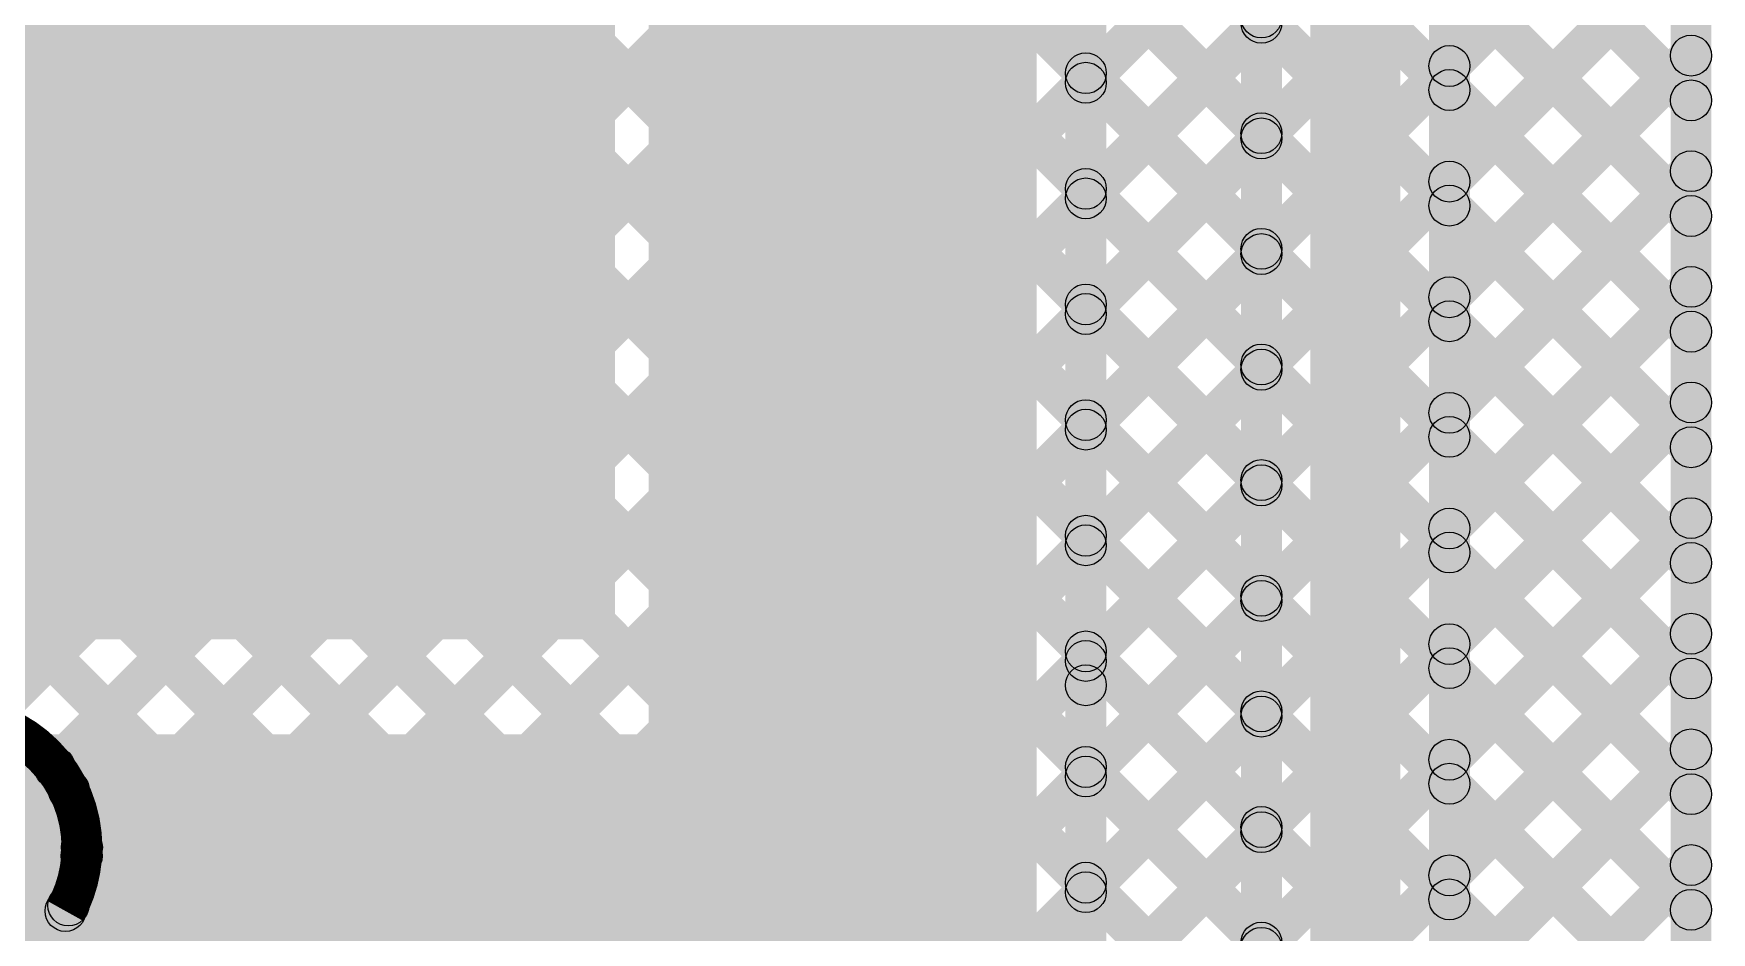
# Model space of a CAD drawing. Header units: millimetres. Extents: x 0.02 to 3.53, y 0 to 2.66.
# Drawn here: x 3.0378 to 3.4483, y 1.4509 to 1.6708 of the extents above; entities that cross this region are included whole.
import ezdxf

# ---------------------------------------------------------------- set-up
doc = ezdxf.new("R2010")
doc.units = ezdxf.units.MM
doc.header["$MEASUREMENT"] = 0
for name, color, linetype in [('BottomLayer', 5, 'Continuous'), ('TopLayer', 1, 'Continuous'), ('TopOverlay', 2, 'Continuous'), ('TopPaste', 8, 'Continuous'), ('TopSolder', 216, 'Continuous')]:
    doc.layers.add(name, color=color, linetype=linetype)

# ---------------------------------------------------------------- blocks, each defined once
blk = doc.blocks.new('WS2812B_M____4')
at = {"layer": 'TopLayer'}
for points in [[(-0.09409, 0.05079), (-0.03504, 0.05079), (-0.03504, 0.01142), (-0.09409, 0.01142)], [(0.03504, 0.05079), (0.09409, 0.05079), (0.09409, 0.01142), (0.03504, 0.01142)], [(-0.09409, -0.01142), (-0.03504, -0.01142), (-0.03504, -0.05079), (-0.09409, -0.05079)], [(0.03504, -0.01142), (0.09409, -0.01142), (0.09409, -0.05079), (0.03504, -0.05079)]]:
    blk.add_hatch(color=1, dxfattribs=at).paths.add_polyline_path(points)
at = {"layer": 'TopOverlay'}
h = blk.add_hatch(color=2, dxfattribs=at)
edge = h.paths.add_edge_path()
edge.add_arc((-0.07, 0.07), 0.0025, 0, 360)
h = blk.add_hatch(color=2, dxfattribs=at)
edge = h.paths.add_edge_path()
edge.add_arc((-0.07, 0.07), 0.0025, 0, 360)
for points in [[(-0.0725, 0.07), (-0.0675, 0.07), (-0.0675, 0.06), (-0.0725, 0.06)], [(-0.07, 0.0675), (-0.07, 0.0725), (0.07, 0.0725), (0.07, 0.0675)], [(0.0675, 0.07), (0.0725, 0.07), (0.0725, 0.06), (0.0675, 0.06)], [(-0.0725, -0.06), (-0.0675, -0.06), (-0.0675, -0.07), (-0.0725, -0.07)], [(0.0675, -0.06), (0.0725, -0.06), (0.0725, -0.07), (0.0675, -0.07)], [(-0.07, -0.0725), (-0.07, -0.0675), (0.07, -0.0675), (0.07, -0.0725)]]:
    blk.add_hatch(color=2, dxfattribs=at).paths.add_polyline_path(points)
h = blk.add_hatch(color=2, dxfattribs=at)
edge = h.paths.add_edge_path()
edge.add_arc((0.07, 0.07), 0.0025, 0, 360)
h = blk.add_hatch(color=2, dxfattribs=at)
edge = h.paths.add_edge_path()
edge.add_arc((0.07, 0.07), 0.0025, 0, 360)
h = blk.add_hatch(color=2, dxfattribs=at)
edge = h.paths.add_edge_path()
edge.add_arc((-0.091, 0.061), 0.0025, 0, 360)
h = blk.add_hatch(color=2, dxfattribs=at)
edge = h.paths.add_edge_path()
edge.add_arc((-0.085, 0.061), 0.0025, 0, 360)
h = blk.add_hatch(color=2, dxfattribs=at)
edge = h.paths.add_edge_path()
edge.add_arc((-0.07, 0.06), 0.0025, 0, 360)
h = blk.add_hatch(color=2, dxfattribs=at)
edge = h.paths.add_edge_path()
edge.add_arc((0.07, 0.06), 0.0025, 0, 360)
h = blk.add_hatch(color=2, dxfattribs=at)
edge = h.paths.add_edge_path()
edge.add_arc((-0.07, -0.06), 0.0025, 0, 360)
h = blk.add_hatch(color=2, dxfattribs=at)
edge = h.paths.add_edge_path()
edge.add_arc((0.07, -0.06), 0.0025, 0, 360)
h = blk.add_hatch(color=2, dxfattribs=at)
edge = h.paths.add_edge_path()
edge.add_arc((-0.07, -0.07), 0.0025, 0, 360)
h = blk.add_hatch(color=2, dxfattribs=at)
edge = h.paths.add_edge_path()
edge.add_arc((-0.07, -0.07), 0.0025, 0, 360)
h = blk.add_hatch(color=2, dxfattribs=at)
edge = h.paths.add_edge_path()
edge.add_arc((0.07, -0.07), 0.0025, 0, 360)
h = blk.add_hatch(color=2, dxfattribs=at)
edge = h.paths.add_edge_path()
edge.add_arc((0.07, -0.07), 0.0025, 0, 360)
at = {"layer": 'TopPaste'}
for points in [[(-0.09409, 0.05079), (-0.03504, 0.05079), (-0.03504, 0.01142), (-0.09409, 0.01142)], [(0.03504, 0.05079), (0.09409, 0.05079), (0.09409, 0.01142), (0.03504, 0.01142)], [(-0.09409, -0.01142), (-0.03504, -0.01142), (-0.03504, -0.05079), (-0.09409, -0.05079)], [(0.03504, -0.01142), (0.09409, -0.01142), (0.09409, -0.05079), (0.03504, -0.05079)]]:
    blk.add_hatch(color=8, dxfattribs=at).paths.add_polyline_path(points)
at = {"layer": 'TopSolder'}
for points in [[(-0.09809, 0.05479), (-0.03104, 0.05479), (-0.03104, 0.00742), (-0.09809, 0.00742)], [(0.03104, 0.05479), (0.09809, 0.05479), (0.09809, 0.00742), (0.03104, 0.00742)], [(-0.09809, -0.00742), (-0.03104, -0.00742), (-0.03104, -0.05479), (-0.09809, -0.05479)], [(0.03104, -0.00742), (0.09809, -0.00742), (0.09809, -0.05479), (0.03104, -0.05479)]]:
    blk.add_hatch(color=216, dxfattribs=at).paths.add_polyline_path(points)
at = {"layer": 'TopOverlay', "const_width": 0.005}
blk.add_lwpolyline([(-0.085, 0.061, 1), (-0.091, 0.061, 1)], format="xyb", close=True, dxfattribs=at)
at = {"layer": 'TopOverlay'}
for centre in [(-0.07, 0.07), (-0.07, 0.07), (0.07, 0.07), (0.07, 0.07), (-0.091, 0.061), (-0.085, 0.061), (-0.07, 0.06), (0.07, 0.06), (-0.07, -0.06), (0.07, -0.06), (-0.07, -0.07), (-0.07, -0.07), (0.07, -0.07), (0.07, -0.07)]:
    blk.add_circle(centre, 0.0025, dxfattribs=at)

msp = doc.modelspace()

# ---------------------------------------------------------------- hatches: boundary and pattern name
at = {"layer": 'BottomLayer'}
for points in [[(3.44831, 0.78273), (3.43831, 0.78273), (3.43831, 1.97317), (3.44831, 1.97317)], [(3.30024, 1.5114), (3.29024, 1.5114), (3.29024, 1.95431), (3.30024, 1.95431)], [(3.1883, 1.37106), (3.28324, 1.37106), (3.28324, 1.94231), (3.1883, 1.94231)], [(3.3722, 1.28444), (3.3502, 1.28444), (3.3502, 1.94507), (3.3722, 1.94507)], [(3.3892, 1.28444), (3.3792, 1.28444), (3.3792, 1.94507), (3.3892, 1.94507)], [(3.3432, 1.29397), (3.3332, 1.29397), (3.3332, 1.93554), (3.3432, 1.93554)], [(3.18003, 1.84887), (2.77773, 1.84887), (2.77773, 1.52263), (3.18003, 1.52263)], [(3.38773, 1.65934), (3.38066, 1.66641), (3.43977, 1.72552), (3.44684, 1.71845)], [(3.38066, 1.71003), (3.38773, 1.71711), (3.44684, 1.658), (3.43977, 1.65092)], [(3.29878, 1.65524), (3.29171, 1.66231), (3.33466, 1.70526), (3.34173, 1.69819)], [(3.38773, 1.63105), (3.38066, 1.63812), (3.43977, 1.69723), (3.44684, 1.69016)], [(3.29171, 1.68585), (3.29878, 1.69292), (3.34173, 1.64997), (3.33466, 1.6429)], [(3.38066, 1.68175), (3.38773, 1.68882), (3.44684, 1.62971), (3.43977, 1.62264)], [(3.29878, 1.62695), (3.29171, 1.63402), (3.33466, 1.67698), (3.34173, 1.6699)], [(3.38773, 1.60277), (3.38066, 1.60984), (3.43977, 1.66895), (3.44684, 1.66188)], [(3.29171, 1.65757), (3.29878, 1.66464), (3.34173, 1.62168), (3.33466, 1.61461)], [(3.38066, 1.65347), (3.38773, 1.66054), (3.44684, 1.60143), (3.43977, 1.59436)], [(3.29878, 1.59867), (3.29171, 1.60574), (3.33466, 1.64869), (3.34173, 1.64162)], [(3.38773, 1.57448), (3.38066, 1.58155), (3.43977, 1.64066), (3.44684, 1.63359)], [(3.29171, 1.62928), (3.29878, 1.63635), (3.34173, 1.5934), (3.33466, 1.58633)], [(3.38066, 1.62518), (3.38773, 1.63225), (3.44684, 1.57314), (3.43977, 1.56607)], [(3.29878, 1.57038), (3.29171, 1.57745), (3.33466, 1.62041), (3.34173, 1.61334)], [(3.38773, 1.5462), (3.38066, 1.55327), (3.43977, 1.61238), (3.44684, 1.60531)], [(3.29171, 1.601), (3.29878, 1.60807), (3.34173, 1.56512), (3.33466, 1.55804)], [(3.38066, 1.5969), (3.38773, 1.60397), (3.44684, 1.54486), (3.43977, 1.53779)], [(3.29878, 1.5421), (3.29171, 1.54917), (3.33466, 1.59212), (3.34173, 1.58505)], [(3.38773, 1.51791), (3.38066, 1.52499), (3.43977, 1.5841), (3.44684, 1.57702)], [(3.29171, 1.57271), (3.29878, 1.57978), (3.34173, 1.53683), (3.33466, 1.52976)], [(3.38066, 1.56861), (3.38773, 1.57568), (3.44684, 1.51657), (3.43977, 1.5095)], [(3.29878, 1.51381), (3.29171, 1.52089), (3.33466, 1.56384), (3.34173, 1.55677)], [(3.38773, 1.48963), (3.38066, 1.4967), (3.43977, 1.55581), (3.44684, 1.54874)], [(3.29171, 1.54443), (3.29878, 1.5515), (3.34173, 1.50855), (3.33466, 1.50148)], [(3.38066, 1.54033), (3.38773, 1.5474), (3.44684, 1.48829), (3.43977, 1.48122)], [(3.29878, 1.48553), (3.29171, 1.4926), (3.33466, 1.53555), (3.34173, 1.52848)], [(3.38773, 1.46135), (3.38066, 1.46842), (3.43977, 1.52753), (3.44684, 1.52046)], [(3.29171, 1.51614), (3.29878, 1.52322), (3.34173, 1.48026), (3.33466, 1.47319)], [(3.38066, 1.51204), (3.38773, 1.51912), (3.44684, 1.46001), (3.43977, 1.45293)], [(3.30024, 1.35906), (3.29024, 1.35906), (3.29024, 1.5114), (3.30024, 1.5114)], [(3.30024, 1.35906), (3.29024, 1.35906), (3.29024, 1.5114), (3.30024, 1.5114)], [(3.29878, 1.45725), (3.29171, 1.46432), (3.33466, 1.50727), (3.34173, 1.5002)], [(2.93128, 1.35266), (3.28324, 1.35266), (3.28324, 1.4994), (2.93128, 1.4994)], [(3.38773, 1.43306), (3.38066, 1.44013), (3.43977, 1.49924), (3.44684, 1.49217)], [(3.29171, 1.48786), (3.29878, 1.49493), (3.34173, 1.45198), (3.33466, 1.44491)], [(3.38066, 1.48376), (3.38773, 1.49083), (3.44684, 1.43172), (3.43977, 1.42465)], [(3.29878, 1.42896), (3.29171, 1.43603), (3.33466, 1.47899), (3.34173, 1.47191)], [(3.38773, 1.40478), (3.38066, 1.41185), (3.43977, 1.47096), (3.44684, 1.46389)], [(3.29171, 1.45958), (3.29878, 1.46665), (3.34173, 1.42369), (3.33466, 1.41662)], [(3.38066, 1.45548), (3.38773, 1.46255), (3.44684, 1.40344), (3.43977, 1.39637)]]:
    msp.add_hatch(color=5, dxfattribs=at).paths.add_polyline_path(points)
h = msp.add_hatch(color=5, dxfattribs=at)
edge = h.paths.add_edge_path()
edge.add_arc((3.3382, 1.67472), 0.005, 0, 360)
h = msp.add_hatch(color=5, dxfattribs=at)
edge = h.paths.add_edge_path()
edge.add_arc((3.3382, 1.67344), 0.005, 0, 360)
h = msp.add_hatch(color=5, dxfattribs=at)
edge = h.paths.add_edge_path()
edge.add_arc((3.3842, 1.66287), 0.005, 0, 360)
h = msp.add_hatch(color=5, dxfattribs=at)
edge = h.paths.add_edge_path()
edge.add_arc((3.44331, 1.66541), 0.005, 0, 360)
h = msp.add_hatch(color=5, dxfattribs=at)
edge = h.paths.add_edge_path()
edge.add_arc((3.29524, 1.6611), 0.005, 0, 360)
h = msp.add_hatch(color=5, dxfattribs=at)
edge = h.paths.add_edge_path()
edge.add_arc((3.29524, 1.65877), 0.005, 0, 360)
h = msp.add_hatch(color=5, dxfattribs=at)
edge = h.paths.add_edge_path()
edge.add_arc((3.3842, 1.657), 0.005, 0, 360)
h = msp.add_hatch(color=5, dxfattribs=at)
edge = h.paths.add_edge_path()
edge.add_arc((3.44331, 1.65446), 0.005, 0, 360)
h = msp.add_hatch(color=5, dxfattribs=at)
edge = h.paths.add_edge_path()
edge.add_arc((3.3382, 1.64643), 0.005, 0, 360)
h = msp.add_hatch(color=5, dxfattribs=at)
edge = h.paths.add_edge_path()
edge.add_arc((3.3382, 1.64516), 0.005, 0, 360)
h = msp.add_hatch(color=5, dxfattribs=at)
edge = h.paths.add_edge_path()
edge.add_arc((3.3842, 1.63459), 0.005, 0, 360)
h = msp.add_hatch(color=5, dxfattribs=at)
edge = h.paths.add_edge_path()
edge.add_arc((3.44331, 1.63713), 0.005, 0, 360)
h = msp.add_hatch(color=5, dxfattribs=at)
edge = h.paths.add_edge_path()
edge.add_arc((3.29524, 1.63282), 0.005, 0, 360)
h = msp.add_hatch(color=5, dxfattribs=at)
edge = h.paths.add_edge_path()
edge.add_arc((3.29524, 1.63049), 0.005, 0, 360)
h = msp.add_hatch(color=5, dxfattribs=at)
edge = h.paths.add_edge_path()
edge.add_arc((3.3842, 1.62872), 0.005, 0, 360)
h = msp.add_hatch(color=5, dxfattribs=at)
edge = h.paths.add_edge_path()
edge.add_arc((3.44331, 1.62618), 0.005, 0, 360)
h = msp.add_hatch(color=5, dxfattribs=at)
edge = h.paths.add_edge_path()
edge.add_arc((3.3382, 1.61815), 0.005, 0, 360)
h = msp.add_hatch(color=5, dxfattribs=at)
edge = h.paths.add_edge_path()
edge.add_arc((3.3382, 1.61687), 0.005, 0, 360)
h = msp.add_hatch(color=5, dxfattribs=at)
edge = h.paths.add_edge_path()
edge.add_arc((3.44331, 1.60884), 0.005, 0, 360)
h = msp.add_hatch(color=5, dxfattribs=at)
edge = h.paths.add_edge_path()
edge.add_arc((3.29524, 1.60453), 0.005, 0, 360)
h = msp.add_hatch(color=5, dxfattribs=at)
edge = h.paths.add_edge_path()
edge.add_arc((3.3842, 1.6063), 0.005, 0, 360)
h = msp.add_hatch(color=5, dxfattribs=at)
edge = h.paths.add_edge_path()
edge.add_arc((3.29524, 1.6022), 0.005, 0, 360)
h = msp.add_hatch(color=5, dxfattribs=at)
edge = h.paths.add_edge_path()
edge.add_arc((3.3842, 1.60043), 0.005, 0, 360)
h = msp.add_hatch(color=5, dxfattribs=at)
edge = h.paths.add_edge_path()
edge.add_arc((3.44331, 1.59789), 0.005, 0, 360)
h = msp.add_hatch(color=5, dxfattribs=at)
edge = h.paths.add_edge_path()
edge.add_arc((3.3382, 1.58986), 0.005, 0, 360)
h = msp.add_hatch(color=5, dxfattribs=at)
edge = h.paths.add_edge_path()
edge.add_arc((3.3382, 1.58859), 0.005, 0, 360)
h = msp.add_hatch(color=5, dxfattribs=at)
edge = h.paths.add_edge_path()
edge.add_arc((3.44331, 1.58056), 0.005, 0, 360)
h = msp.add_hatch(color=5, dxfattribs=at)
edge = h.paths.add_edge_path()
edge.add_arc((3.29524, 1.57625), 0.005, 0, 360)
h = msp.add_hatch(color=5, dxfattribs=at)
edge = h.paths.add_edge_path()
edge.add_arc((3.3842, 1.57802), 0.005, 0, 360)
h = msp.add_hatch(color=5, dxfattribs=at)
edge = h.paths.add_edge_path()
edge.add_arc((3.29524, 1.57392), 0.005, 0, 360)
h = msp.add_hatch(color=5, dxfattribs=at)
edge = h.paths.add_edge_path()
edge.add_arc((3.3842, 1.57215), 0.005, 0, 360)
h = msp.add_hatch(color=5, dxfattribs=at)
edge = h.paths.add_edge_path()
edge.add_arc((3.44331, 1.56961), 0.005, 0, 360)
h = msp.add_hatch(color=5, dxfattribs=at)
edge = h.paths.add_edge_path()
edge.add_arc((3.3382, 1.56158), 0.005, 0, 360)
h = msp.add_hatch(color=5, dxfattribs=at)
edge = h.paths.add_edge_path()
edge.add_arc((3.3382, 1.5603), 0.005, 0, 360)
h = msp.add_hatch(color=5, dxfattribs=at)
edge = h.paths.add_edge_path()
edge.add_arc((3.44331, 1.55228), 0.005, 0, 360)
h = msp.add_hatch(color=5, dxfattribs=at)
edge = h.paths.add_edge_path()
edge.add_arc((3.29524, 1.54796), 0.005, 0, 360)
h = msp.add_hatch(color=5, dxfattribs=at)
edge = h.paths.add_edge_path()
edge.add_arc((3.3842, 1.54973), 0.005, 0, 360)
h = msp.add_hatch(color=5, dxfattribs=at)
edge = h.paths.add_edge_path()
edge.add_arc((3.29524, 1.54563), 0.005, 0, 360)
h = msp.add_hatch(color=5, dxfattribs=at)
edge = h.paths.add_edge_path()
edge.add_arc((3.3842, 1.54386), 0.005, 0, 360)
h = msp.add_hatch(color=5, dxfattribs=at)
edge = h.paths.add_edge_path()
edge.add_arc((3.44331, 1.54132), 0.005, 0, 360)
h = msp.add_hatch(color=5, dxfattribs=at)
edge = h.paths.add_edge_path()
edge.add_arc((3.3382, 1.5333), 0.005, 0, 360)
h = msp.add_hatch(color=5, dxfattribs=at)
edge = h.paths.add_edge_path()
edge.add_arc((3.3382, 1.53202), 0.005, 0, 360)
h = msp.add_hatch(color=5, dxfattribs=at)
edge = h.paths.add_edge_path()
edge.add_arc((3.44331, 1.52399), 0.005, 0, 360)
h = msp.add_hatch(color=5, dxfattribs=at)
edge = h.paths.add_edge_path()
edge.add_arc((3.29524, 1.51968), 0.005, 0, 360)
h = msp.add_hatch(color=5, dxfattribs=at)
edge = h.paths.add_edge_path()
edge.add_arc((3.3842, 1.52145), 0.005, 0, 360)
h = msp.add_hatch(color=5, dxfattribs=at)
edge = h.paths.add_edge_path()
edge.add_arc((3.29524, 1.51735), 0.005, 0, 360)
h = msp.add_hatch(color=5, dxfattribs=at)
edge = h.paths.add_edge_path()
edge.add_arc((3.3842, 1.51558), 0.005, 0, 360)
h = msp.add_hatch(color=5, dxfattribs=at)
edge = h.paths.add_edge_path()
edge.add_arc((3.29524, 1.5114), 0.005, 0, 360)
h = msp.add_hatch(color=5, dxfattribs=at)
edge = h.paths.add_edge_path()
edge.add_arc((3.29524, 1.5114), 0.005, 0, 360)
h = msp.add_hatch(color=5, dxfattribs=at)
edge = h.paths.add_edge_path()
edge.add_arc((3.29524, 1.5114), 0.005, 0, 360)
h = msp.add_hatch(color=5, dxfattribs=at)
edge = h.paths.add_edge_path()
edge.add_arc((3.44331, 1.51304), 0.005, 0, 360)
h = msp.add_hatch(color=5, dxfattribs=at)
edge = h.paths.add_edge_path()
edge.add_arc((3.3382, 1.50501), 0.005, 0, 360)
h = msp.add_hatch(color=5, dxfattribs=at)
edge = h.paths.add_edge_path()
edge.add_arc((3.3382, 1.50373), 0.005, 0, 360)
h = msp.add_hatch(color=5, dxfattribs=at)
edge = h.paths.add_edge_path()
edge.add_arc((3.44331, 1.49571), 0.005, 0, 360)
h = msp.add_hatch(color=5, dxfattribs=at)
edge = h.paths.add_edge_path()
edge.add_arc((3.29524, 1.4914), 0.005, 0, 360)
h = msp.add_hatch(color=5, dxfattribs=at)
edge = h.paths.add_edge_path()
edge.add_arc((3.3842, 1.49317), 0.005, 0, 360)
h = msp.add_hatch(color=5, dxfattribs=at)
edge = h.paths.add_edge_path()
edge.add_arc((3.29524, 1.48907), 0.005, 0, 360)
h = msp.add_hatch(color=5, dxfattribs=at)
edge = h.paths.add_edge_path()
edge.add_arc((3.3842, 1.4873), 0.005, 0, 360)
h = msp.add_hatch(color=5, dxfattribs=at)
edge = h.paths.add_edge_path()
edge.add_arc((3.44331, 1.48475), 0.005, 0, 360)
h = msp.add_hatch(color=5, dxfattribs=at)
edge = h.paths.add_edge_path()
edge.add_arc((3.3382, 1.47673), 0.005, 0, 360)
h = msp.add_hatch(color=5, dxfattribs=at)
edge = h.paths.add_edge_path()
edge.add_arc((3.3382, 1.47545), 0.005, 0, 360)
h = msp.add_hatch(color=5, dxfattribs=at)
edge = h.paths.add_edge_path()
edge.add_arc((3.3842, 1.46488), 0.005, 0, 360)
h = msp.add_hatch(color=5, dxfattribs=at)
edge = h.paths.add_edge_path()
edge.add_arc((3.44331, 1.46742), 0.005, 0, 360)
h = msp.add_hatch(color=5, dxfattribs=at)
edge = h.paths.add_edge_path()
edge.add_arc((3.29524, 1.46311), 0.005, 0, 360)
h = msp.add_hatch(color=5, dxfattribs=at)
edge = h.paths.add_edge_path()
edge.add_arc((3.29524, 1.46078), 0.005, 0, 360)
h = msp.add_hatch(color=5, dxfattribs=at)
edge = h.paths.add_edge_path()
edge.add_arc((3.3842, 1.45901), 0.005, 0, 360)
h = msp.add_hatch(color=5, dxfattribs=at)
edge = h.paths.add_edge_path()
edge.add_arc((3.44331, 1.45647), 0.005, 0, 360)
h = msp.add_hatch(color=5, dxfattribs=at)
edge = h.paths.add_edge_path()
edge.add_arc((3.3382, 1.44844), 0.005, 0, 360)
h = msp.add_hatch(color=5, dxfattribs=at)
edge = h.paths.add_edge_path()
edge.add_arc((3.3382, 1.44717), 0.005, 0, 360)
at = {"layer": 'TopLayer'}
for points in [[(1.90092, 2.65237), (1.908, 2.65944), (3.44684, 1.12059), (3.43977, 1.11352)], [(1.92921, 2.65237), (1.93628, 2.65944), (3.44684, 1.14888), (3.43977, 1.14181)], [(1.95749, 2.65237), (1.96456, 2.65944), (3.44684, 1.17716), (3.43977, 1.17009)], [(1.98578, 2.65237), (1.99285, 2.65944), (3.44684, 1.20545), (3.43977, 1.19838)], [(2.01406, 2.65237), (2.02113, 2.65944), (3.44684, 1.23373), (3.43977, 1.22666)], [(2.04235, 2.65237), (2.04942, 2.65944), (3.44684, 1.26202), (3.43977, 1.25494)], [(2.07063, 2.65237), (2.0777, 2.65944), (3.44684, 1.2903), (3.43977, 1.28323)], [(2.09891, 2.65237), (2.10599, 2.65944), (3.44684, 1.31858), (3.43977, 1.31151)], [(3.44831, 0.78273), (3.43831, 0.78273), (3.43831, 1.97317), (3.44831, 1.97317)], [(2.97643, 1.47431), (2.96936, 1.48138), (3.43977, 1.95179), (3.44684, 1.94472)], [(3.0295, 1.49909), (3.02243, 1.50616), (3.43977, 1.92351), (3.44684, 1.91644)], [(3.04646, 1.48777), (3.03939, 1.49484), (3.43977, 1.89522), (3.44684, 1.88815)], [(3.05307, 1.4661), (3.046, 1.47317), (3.43977, 1.86694), (3.44684, 1.85987)], [(3.14572, 1.86013), (3.15279, 1.8672), (3.44684, 1.57314), (3.43977, 1.56607)], [(3.25463, 1.83606), (3.2617, 1.84313), (3.44684, 1.658), (3.43977, 1.65092)], [(3.03236, 1.4171), (3.02528, 1.42417), (3.43977, 1.83865), (3.44684, 1.83158)], [(3.21687, 1.81725), (3.22394, 1.82432), (3.44684, 1.60143), (3.43977, 1.59436)], [(3.24455, 1.81787), (3.25162, 1.82494), (3.44684, 1.62971), (3.43977, 1.62264)], [(2.96897, 1.32543), (2.9619, 1.3325), (3.43977, 1.81037), (3.44684, 1.8033)], [(2.9543, 1.28248), (2.94723, 1.28955), (3.43977, 1.78209), (3.44684, 1.77501)], [(3.21208, 1.76548), (3.21915, 1.77255), (3.44684, 1.54486), (3.43977, 1.53779)], [(1.80004, 0.09993), (1.79297, 0.107), (3.43977, 1.7538), (3.44684, 1.74673)], [(3.20199, 1.74728), (3.20906, 1.75435), (3.44684, 1.51657), (3.43977, 1.5095)], [(3.1919, 1.72909), (3.19898, 1.73616), (3.44684, 1.48829), (3.43977, 1.48122)], [(1.82486, 0.09646), (1.81779, 0.10354), (3.43977, 1.72552), (3.44684, 1.71845)], [(2.92184, 1.50457), (2.91477, 1.51164), (3.1309, 1.72777), (3.13797, 1.7207)], [(3.11606, 1.72008), (3.12313, 1.72715), (3.44684, 1.40344), (3.43977, 1.39637)], [(2.94004, 1.49449), (2.93297, 1.50156), (3.14909, 1.71768), (3.15616, 1.71061)], [(3.18182, 1.71089), (3.18889, 1.71796), (3.44684, 1.46001), (3.43977, 1.45293)], [(3.10534, 1.70251), (3.11241, 1.70958), (3.44684, 1.37515), (3.43977, 1.36808)], [(3.15968, 1.70474), (3.16675, 1.71181), (3.44684, 1.43172), (3.43977, 1.42465)], [(2.95824, 1.4844), (2.95117, 1.49147), (3.16729, 1.70759), (3.17436, 1.70052)], [(2.90365, 1.51466), (2.89657, 1.52173), (3.07465, 1.69981), (3.08172, 1.69274)], [(1.86562, 0.10894), (1.85855, 0.11601), (3.43977, 1.69723), (3.44684, 1.69016)], [(3.08712, 1.69245), (3.09419, 1.69952), (3.44684, 1.34687), (3.43977, 1.3398)], [(1.89184, 0.10687), (1.88477, 0.11394), (3.43977, 1.66895), (3.44684, 1.66188)], [(1.9099, 0.09665), (1.90283, 0.10372), (3.43977, 1.64066), (3.44684, 1.63359)], [(1.938, 0.09646), (1.93093, 0.10354), (3.43977, 1.61238), (3.44684, 1.60531)], [(1.96628, 0.09646), (1.95921, 0.10354), (3.43977, 1.5841), (3.44684, 1.57702)], [(1.99457, 0.09646), (1.9875, 0.10354), (3.43977, 1.55581), (3.44684, 1.54874)], [(2.02285, 0.09646), (2.01578, 0.10354), (3.43977, 1.52753), (3.44684, 1.52046)], [(2.05114, 0.09646), (2.04406, 0.10354), (3.43977, 1.49924), (3.44684, 1.49217)], [(3.04288, 1.48213), (3.04995, 1.4892), (3.44684, 1.09231), (3.43977, 1.08524)], [(2.07942, 0.09646), (2.07235, 0.10354), (3.43977, 1.47096), (3.44684, 1.46389)], [(3.0412, 1.43803), (3.03246, 1.4429), (3.0412, 1.45861), (3.04994, 1.45374)], [(3.04274, 1.45398), (3.04981, 1.46106), (3.44684, 1.06403), (3.43977, 1.05695)]]:
    msp.add_hatch(color=1, dxfattribs=at).paths.add_polyline_path(points)
h = msp.add_hatch(color=1, dxfattribs=at)
edge = h.paths.add_edge_path()
edge.add_arc((3.44331, 1.66541), 0.005, 0, 360)
h = msp.add_hatch(color=1, dxfattribs=at)
edge = h.paths.add_edge_path()
edge.add_arc((3.44331, 1.65446), 0.005, 0, 360)
h = msp.add_hatch(color=1, dxfattribs=at)
edge = h.paths.add_edge_path()
edge.add_arc((3.44331, 1.63713), 0.005, 0, 360)
h = msp.add_hatch(color=1, dxfattribs=at)
edge = h.paths.add_edge_path()
edge.add_arc((3.44331, 1.62618), 0.005, 0, 360)
h = msp.add_hatch(color=1, dxfattribs=at)
edge = h.paths.add_edge_path()
edge.add_arc((3.44331, 1.60884), 0.005, 0, 360)
h = msp.add_hatch(color=1, dxfattribs=at)
edge = h.paths.add_edge_path()
edge.add_arc((3.44331, 1.59789), 0.005, 0, 360)
h = msp.add_hatch(color=1, dxfattribs=at)
edge = h.paths.add_edge_path()
edge.add_arc((3.44331, 1.58056), 0.005, 0, 360)
h = msp.add_hatch(color=1, dxfattribs=at)
edge = h.paths.add_edge_path()
edge.add_arc((3.44331, 1.56961), 0.005, 0, 360)
h = msp.add_hatch(color=1, dxfattribs=at)
edge = h.paths.add_edge_path()
edge.add_arc((3.44331, 1.55228), 0.005, 0, 360)
h = msp.add_hatch(color=1, dxfattribs=at)
edge = h.paths.add_edge_path()
edge.add_arc((3.44331, 1.54132), 0.005, 0, 360)
h = msp.add_hatch(color=1, dxfattribs=at)
edge = h.paths.add_edge_path()
edge.add_arc((3.44331, 1.52399), 0.005, 0, 360)
h = msp.add_hatch(color=1, dxfattribs=at)
edge = h.paths.add_edge_path()
edge.add_arc((3.44331, 1.51304), 0.005, 0, 360)
h = msp.add_hatch(color=1, dxfattribs=at)
edge = h.paths.add_edge_path()
edge.add_arc((3.44331, 1.49571), 0.005, 0, 360)
h = msp.add_hatch(color=1, dxfattribs=at)
edge = h.paths.add_edge_path()
edge.add_arc((3.04292, 1.49131), 0.005, 0, 360)
h = msp.add_hatch(color=1, dxfattribs=at)
edge = h.paths.add_edge_path()
edge.add_arc((3.04641, 1.48567), 0.005, 0, 360)
h = msp.add_hatch(color=1, dxfattribs=at)
edge = h.paths.add_edge_path()
edge.add_arc((3.44331, 1.48475), 0.005, 0, 360)
h = msp.add_hatch(color=1, dxfattribs=at)
edge = h.paths.add_edge_path()
edge.add_arc((3.04954, 1.46963), 0.005, 0, 360)
h = msp.add_hatch(color=1, dxfattribs=at)
edge = h.paths.add_edge_path()
edge.add_arc((3.04961, 1.47173), 0.005, 0, 360)
h = msp.add_hatch(color=1, dxfattribs=at)
edge = h.paths.add_edge_path()
edge.add_arc((3.04961, 1.47173), 0.005, 0, 360)
h = msp.add_hatch(color=1, dxfattribs=at)
edge = h.paths.add_edge_path()
edge.add_arc((3.44331, 1.46742), 0.005, 0, 360)
h = msp.add_hatch(color=1, dxfattribs=at)
edge = h.paths.add_edge_path()
edge.add_arc((3.04628, 1.45752), 0.005, 0, 360)
h = msp.add_hatch(color=1, dxfattribs=at)
edge = h.paths.add_edge_path()
edge.add_arc((3.04557, 1.45618), 0.005, 0, 360)
h = msp.add_hatch(color=1, dxfattribs=at)
edge = h.paths.add_edge_path()
edge.add_arc((3.04557, 1.45618), 0.005, 0, 360)
h = msp.add_hatch(color=1, dxfattribs=at)
edge = h.paths.add_edge_path()
edge.add_arc((3.44331, 1.45647), 0.005, 0, 360)

# ---------------------------------------------------------------- linework, layer by layer
at = {"layer": 'BottomLayer'}
for centre in [(3.3382, 1.67472), (3.3382, 1.67344), (3.3842, 1.66287), (3.44331, 1.66541), (3.29524, 1.6611), (3.29524, 1.65877), (3.3842, 1.657), (3.44331, 1.65446), (3.3382, 1.64643), (3.3382, 1.64516), (3.3842, 1.63459), (3.44331, 1.63713), (3.29524, 1.63282), (3.29524, 1.63049), (3.3842, 1.62872), (3.44331, 1.62618), (3.3382, 1.61815), (3.3382, 1.61687), (3.44331, 1.60884), (3.29524, 1.60453), (3.3842, 1.6063), (3.29524, 1.6022), (3.3842, 1.60043), (3.44331, 1.59789), (3.3382, 1.58986), (3.3382, 1.58859), (3.44331, 1.58056), (3.29524, 1.57625), (3.3842, 1.57802), (3.29524, 1.57392), (3.3842, 1.57215), (3.44331, 1.56961), (3.3382, 1.56158), (3.3382, 1.5603), (3.44331, 1.55228), (3.29524, 1.54796), (3.3842, 1.54973), (3.29524, 1.54563), (3.3842, 1.54386), (3.44331, 1.54132), (3.3382, 1.5333), (3.3382, 1.53202), (3.44331, 1.52399), (3.29524, 1.51968), (3.3842, 1.52145), (3.29524, 1.51735), (3.3842, 1.51558), (3.29524, 1.5114), (3.29524, 1.5114), (3.29524, 1.5114), (3.44331, 1.51304), (3.3382, 1.50501), (3.3382, 1.50373), (3.44331, 1.49571), (3.29524, 1.4914), (3.3842, 1.49317), (3.29524, 1.48907), (3.3842, 1.4873), (3.44331, 1.48475), (3.3382, 1.47673), (3.3382, 1.47545), (3.3842, 1.46488), (3.44331, 1.46742), (3.29524, 1.46311), (3.29524, 1.46078), (3.3842, 1.45901), (3.44331, 1.45647), (3.3382, 1.44844), (3.3382, 1.44717)]:
    msp.add_circle(centre, 0.005, dxfattribs=at)
at = {"layer": 'TopLayer', "const_width": 0.01}
for points in [[(2.98964, 1.48729, -0.773628), (3.04961, 1.47173)], [(3.04961, 1.47173, -0.127632), (3.04557, 1.45618)]]:
    msp.add_lwpolyline(points, format="xyb", dxfattribs=at)
at = {"layer": 'TopLayer'}
for centre in [(3.44331, 1.66541), (3.44331, 1.65446), (3.44331, 1.63713), (3.44331, 1.62618), (3.44331, 1.60884), (3.44331, 1.59789), (3.44331, 1.58056), (3.44331, 1.56961), (3.44331, 1.55228), (3.44331, 1.54132), (3.44331, 1.52399), (3.44331, 1.51304), (3.44331, 1.49571), (3.04292, 1.49131), (3.04641, 1.48567), (3.44331, 1.48475), (3.04954, 1.46963), (3.04961, 1.47173), (3.04961, 1.47173), (3.44331, 1.46742), (3.04628, 1.45752), (3.04557, 1.45618), (3.04557, 1.45618), (3.44331, 1.45647)]:
    msp.add_circle(centre, 0.005, dxfattribs=at)

# ---------------------------------------------------------------- block references
at = {"rotation": 61}
msp.add_blockref('WS2812B_M____4', (2.92868, 1.37568), dxfattribs=at)

doc.saveas('drawing.dxf')
